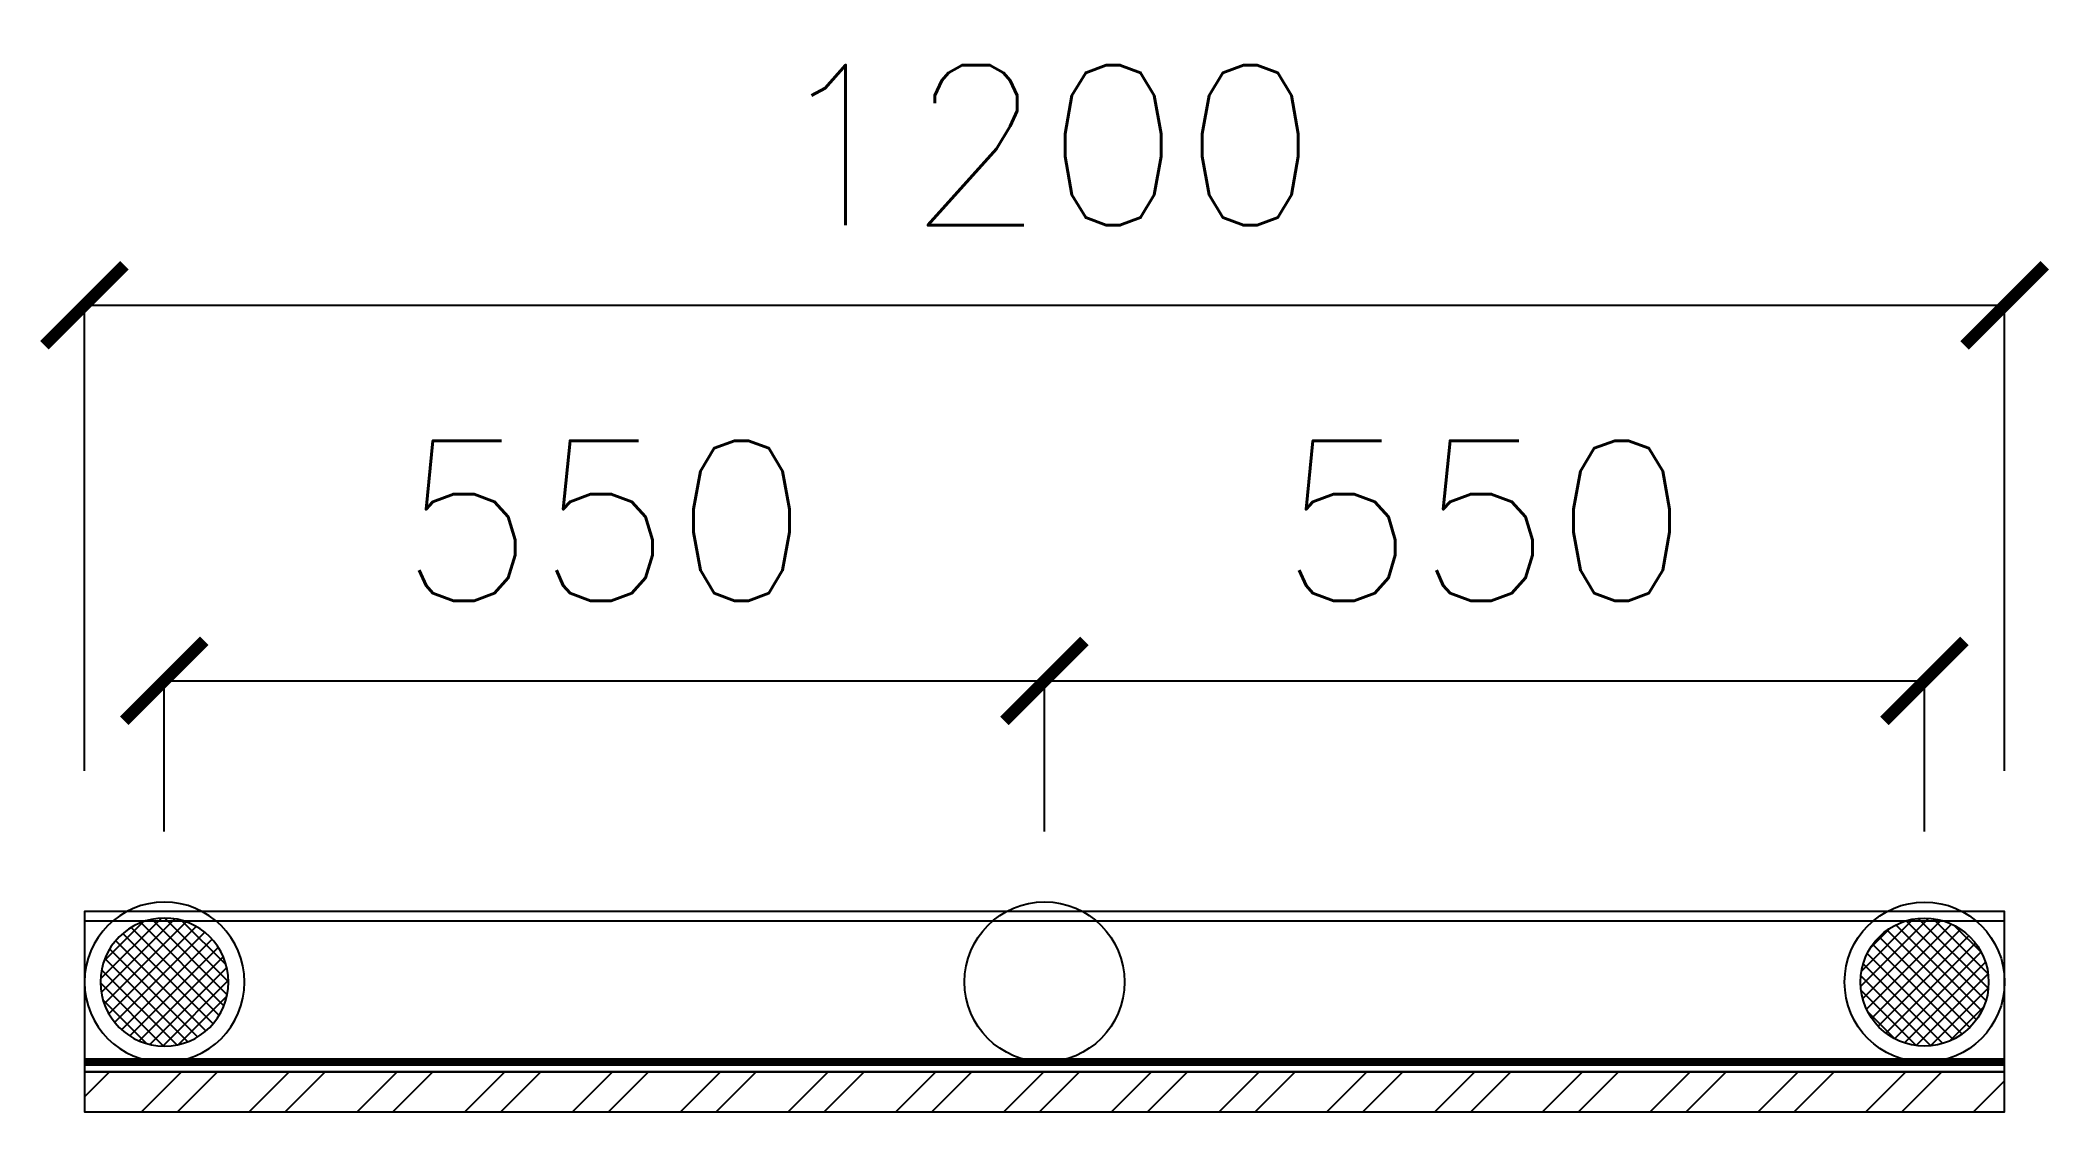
# Model space of a CAD drawing. Header units: inches. Extents: x 22 to 1277, y 13 to 682.
import ezdxf

# ---------------------------------------------------------------- set-up
doc = ezdxf.new("R2010")
doc.units = ezdxf.units.IN
doc.header["$MEASUREMENT"] = 0
doc.layers.get('Defpoints').update_dxf_attribs({"color": 36, "true_color": 0x703800})
for name, color, linetype in [('0-S1', 1, 'Continuous'), ('A-BAMBOO POLE', 2, 'Continuous'), ('A-DIMENSIONS', 30, 'Continuous'), ('A-Hatch', 8, 'Continuous'), ('AR-Bamboo Stud', 2, 'Continuous'), ('AR-Flatbar', 143, 'Continuous'), ('AR-FURNITURES', 9, 'Continuous'), ('AR-Panels', 4, 'Continuous'), ('AR-Timber Plate', 3, 'Continuous')]:
    doc.layers.add(name, color=color, linetype=linetype)
doc.layers.add('VP', color=7, linetype='Continuous', plot=False)
doc.styles.add('LEROY', font='simplex.shx')
doc.dimstyles.new('DIM100', dxfattribs={"dimscale": 0, "dimtxt": 220, "dimasz": 180, "dimexe": 220, "dimexo": 250, "dimgap": 1, "dimtad": 1, "dimtoh": 1, "dimlfac": 0.001, "dimzin": 1, "dimdsep": 46, "dimtxsty": 'LEROY', "dimblk1": 'ORIGIN', "dimblk2": 'ORIGIN', "dimsah": 1, "dimcen": 0.18, "dimclrd": 30, "dimclre": 30, "dimclrt": 7, "dimazin": 0, "dimtfac": 1, "dimtix": 1, "dimtmove": 1, "dimatfit": 3, "dimfxl": 1, "dimtvp": 1, "dimtolj": 2, "dimtzin": 0, "dimarcsym": 0})

# ---------------------------------------------------------------- blocks, each defined once
blk = doc.blocks.new('bps1')
at = {"layer": 'AR-FURNITURES'}
h = blk.add_hatch(dxfattribs=at)
h.set_pattern_fill('ANSI37', color=256, scale=2)
h.set_pattern_definition([(45, (0, 0), (-4.490128, 4.490128), []), (135, (0, 0), (-4.490128, -4.490128), [])])
edge = h.paths.add_edge_path()
edge.add_ellipse((30825.3, -11129.5), major_axis=(-28.3, 28.3), ratio=1, start_angle=0, end_angle=360, ccw=False)
at = {"layer": 'A-BAMBOO POLE', "linetype": 'Continuous'}
blk.add_circle((30825.3, -11129.5), 50, dxfattribs=at)
at = {"layer": 'AR-FURNITURES', "linetype": 'Continuous', "extrusion": (0, 0, -1)}
blk.add_ellipse((30825.3, -11129.5), major_axis=(-28.3, 28.3), ratio=1, start_param=2.356935, end_param=8.64012, dxfattribs=at)
blk = doc.blocks.new('bpns1')
at = {"layer": 'A-BAMBOO POLE', "linetype": 'Continuous'}
blk.add_circle((31425.3, -11129.1), 50, dxfattribs=at)
blk = doc.blocks.new('PANEL 1200A')
at = {"layer": 'AR-Timber Plate'}
blk.add_lwpolyline([(33110.3, -5824), (31910.3, -5824), (31910.3, -5736), (33110.3, -5736)], close=True, dxfattribs=at)
at = {"layer": 'VP'}
blk.add_lwpolyline([(33110.3, -5830), (31910.3, -5830), (31910.3, -5730), (33110.3, -5730)], close=True, dxfattribs=at)
at = {"layer": 'AR-Bamboo Stud', "xscale": -1, "rotation": 90}
for name, p in [('bps1', (20830.8, 25051.3)), ('bpns1', (21381.2, 25651.4))]:
    blk.add_blockref(name, p, dxfattribs=at)
at = {"layer": 'AR-Bamboo Stud', "rotation": 270}
blk.add_blockref('bps1', (44189.8, 25051.3), dxfattribs=at)
blk = doc.blocks.new('_ArchTick')
at = {"color": 0, "linetype": 'ByBlock', "const_width": 0.15}
blk.add_lwpolyline([(-0.5, -0.5), (0.5, 0.5)], dxfattribs=at)
blk = doc.blocks.new('*D10')
at = {"layer": 'A-DIMENSIONS', "color": 30, "transparency": 16777216}
for p, q in [((99.5, 187.6), (99.5, 281.8)), ((99.5, 281.8), (649.5, 281.8)), ((649.5, 187.6), (649.5, 281.8))]:
    blk.add_line(p, q, dxfattribs=at)
at = {"layer": 'Defpoints', "color": 0, "transparency": 16777216}
for p in [(649.5, 281.8), (99.5, 87.6), (649.5, 87.6)]:
    blk.add_point(p, dxfattribs=at)
at = {"layer": 'A-DIMENSIONS', "color": 30, "transparency": 16777216, "xscale": 50, "yscale": 50, "zscale": 50, "rotation": 180}
blk.add_blockref('_ArchTick', (99.5, 281.8), dxfattribs=at)
at = {"layer": 'A-DIMENSIONS', "color": 30, "transparency": 16777216, "xscale": 50, "yscale": 50, "zscale": 50}
blk.add_blockref('_ArchTick', (649.5, 281.8), dxfattribs=at)
at = {"layer": 'A-DIMENSIONS', "color": 3, "transparency": 16777216, "insert": (374.5, 381.8), "char_height": 100, "attachment_point": 5, "style": 'LEROY'}
blk.add_mtext('\\A2;550', dxfattribs=at)
blk = doc.blocks.new('*D11')
at = {"layer": 'A-DIMENSIONS', "color": 30, "transparency": 16777216}
for p, q in [((49.6, 225.6), (49.6, 516.4)), ((49.6, 516.4), (1249.6, 516.4)), ((1249.6, 225.6), (1249.6, 516.4))]:
    blk.add_line(p, q, dxfattribs=at)
at = {"layer": 'Defpoints', "color": 0, "transparency": 16777216}
for p in [(1249.6, 516.4), (49.6, 125.6), (1249.6, 125.6)]:
    blk.add_point(p, dxfattribs=at)
at = {"layer": 'A-DIMENSIONS', "color": 30, "transparency": 16777216, "xscale": 50, "yscale": 50, "zscale": 50, "rotation": 180}
blk.add_blockref('_ArchTick', (49.6, 516.4), dxfattribs=at)
at = {"layer": 'A-DIMENSIONS', "color": 30, "transparency": 16777216, "xscale": 50, "yscale": 50, "zscale": 50}
blk.add_blockref('_ArchTick', (1249.6, 516.4), dxfattribs=at)
at = {"layer": 'A-DIMENSIONS', "color": 3, "transparency": 16777216, "insert": (649.6, 616.4), "char_height": 100, "attachment_point": 5, "style": 'LEROY'}
blk.add_mtext('\\A2;1200', dxfattribs=at)
blk = doc.blocks.new('*D12')
at = {"layer": 'A-DIMENSIONS', "color": 30, "transparency": 16777216}
for p, q in [((649.5, 187.6), (649.5, 281.8)), ((649.5, 281.8), (1199.5, 281.8)), ((1199.5, 187.6), (1199.5, 281.8))]:
    blk.add_line(p, q, dxfattribs=at)
at = {"layer": 'Defpoints', "color": 0, "transparency": 16777216}
for p in [(1199.5, 281.8), (649.5, 87.6), (1199.5, 87.6)]:
    blk.add_point(p, dxfattribs=at)
at = {"layer": 'A-DIMENSIONS', "color": 30, "transparency": 16777216, "xscale": 50, "yscale": 50, "zscale": 50, "rotation": 180}
blk.add_blockref('_ArchTick', (649.5, 281.8), dxfattribs=at)
at = {"layer": 'A-DIMENSIONS', "color": 30, "transparency": 16777216, "xscale": 50, "yscale": 50, "zscale": 50}
blk.add_blockref('_ArchTick', (1199.5, 281.8), dxfattribs=at)
at = {"layer": 'A-DIMENSIONS', "color": 3, "transparency": 16777216, "insert": (924.5, 381.8), "char_height": 100, "attachment_point": 5, "style": 'LEROY'}
blk.add_mtext('\\A2;550', dxfattribs=at)

msp = doc.modelspace()

# ---------------------------------------------------------------- hatches: boundary and pattern name
at = {"layer": 'A-Hatch'}
h = msp.add_hatch(dxfattribs=at)
h.set_pattern_fill('ANSI32', color=8, scale=5)
h.set_pattern_definition([(45, (-44959.97, -3880.597), (-33.67596, 33.67596), []), (45, (-44937.52, -3880.597), (-33.67596, 33.67596), [])])
h.paths.add_polyline_path([(1249.5, 37.6), (49.6, 37.6), (49.6, 12.6), (1249.5, 12.6)])

# ---------------------------------------------------------------- linework, layer by layer
at = {"layer": '0-S1'}
msp.add_lwpolyline([(1249.5, 37.6), (49.6, 37.6), (49.6, 12.6), (1249.5, 12.6)], close=True, dxfattribs=at)
at = {"layer": 'AR-Flatbar', "const_width": 5}
msp.add_lwpolyline([(49.6, 43.6), (1249.5, 43.6)], dxfattribs=at)

# ---------------------------------------------------------------- block references
at = {"layer": 'AR-Panels', "xscale": -1}
msp.add_blockref('PANEL 1200A', (33159.9, 5867.6), dxfattribs=at)

# ---------------------------------------------------------------- dimensions: what is measured, and where the dimension line sits
at = {"layer": 'A-DIMENSIONS'}
for base, p1, p2, picture, middle in [((1249.6, 516.4), (49.6, 125.6), (1249.6, 125.6), '*D11', (649.6, 616.4)), ((649.5, 281.8), (99.5, 87.6), (649.5, 87.6), '*D10', (374.5, 381.8)), ((1199.5, 281.8), (649.5, 87.6), (1199.5, 87.6), '*D12', (924.5, 381.8))]:
    dim = msp.add_linear_dim(base=base, p1=p1, p2=p2, dimstyle='DIM100', override={"dimscale": 1, "dimtxt": 100, "dimasz": 50, "dimexe": 0, "dimexo": 100, "dimgap": 50, "dimdec": 0, "dimlfac": 1, "dimblk1": 'ArchTick', "dimblk2": 'ArchTick', "dimclrt": 3, "dimlwd": -1, "dimlwe": -1}, dxfattribs=at)
    dim.commit()
    dim.dimension.update_dxf_attribs({"geometry": picture, "text_midpoint": middle})

doc.saveas('drawing.dxf')
